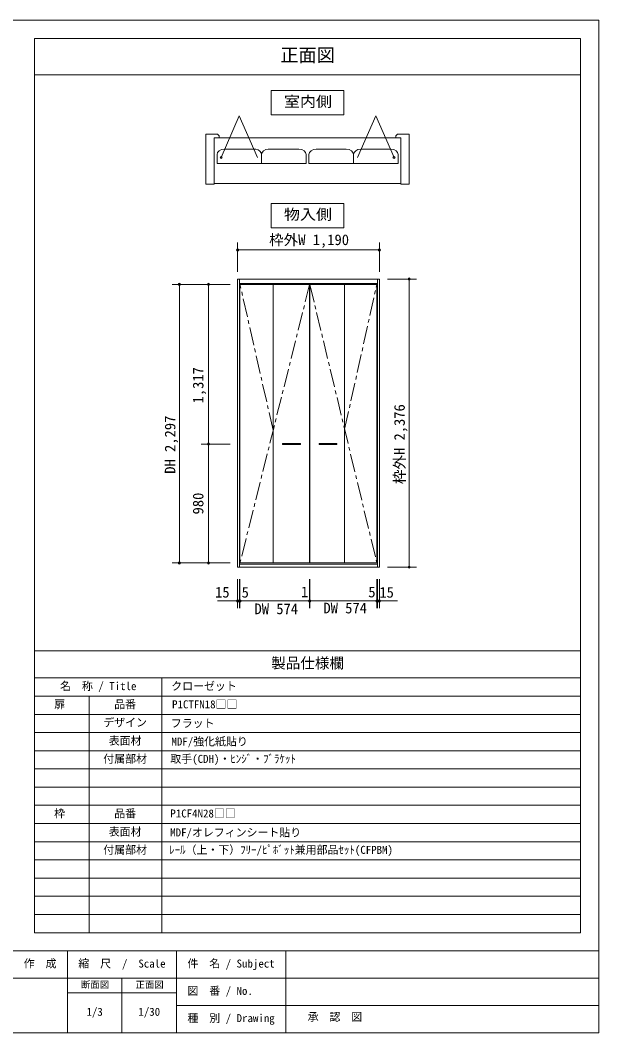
# Model space of a CAD drawing. Units: millimetres on the paper, enlarged 5 times, with parts at other scales. Extents: x -977 to 998, y -673 to 718.
# Drawn here: x 203 to 998, y -673 to 718 of the extents above; entities that cross this region are included whole.
import ezdxf
from ezdxf.enums import TextEntityAlignment as Align

# ---------------------------------------------------------------- set-up
doc = ezdxf.new("R2010")
doc.units = ezdxf.units.MM
doc.header["$LTSCALE"] = 5
doc.header["$PDMODE"] = 32
doc.header["$PDSIZE"] = 3
doc.linetypes.add('CHAIN1', pattern=[8, 5, -1, 1, -1])
doc.layers.add('0-0_0', color=7, linetype='Continuous', lineweight=18)
doc.layers.add('1-0_H-SYM', color=7, linetype='Continuous', lineweight=18)
doc.styles.add('ＭＳ ゴシック', font='')
doc.styles.get('ＭＳ ゴシック').set_extended_font_data('MS Gothic')

msp = doc.modelspace()

# ---------------------------------------------------------------- linework, layer by layer
at = {"layer": '0-0_0'}
for p, q in [((997.812, 718.383), (997.812, -672.867)), ((222.812, 693.383), (222.812, -535.367)), ((222.812, 693.383), (972.812, 693.383)), ((972.812, 693.383), (972.812, -535.367)), ((222.812, 643.383), (972.812, 643.383)), ((222.812, -147.867), (972.812, -147.867)), ((222.812, -185.367), (972.812, -185.367)), ((397.812, -185.367), (397.812, -535.367)), ((222.812, -210.367), (972.812, -210.367)), ((297.812, -210.367), (297.812, -535.367)), ((222.812, -235.367), (972.812, -235.367)), ((222.812, -260.367), (972.812, -260.367)), ((222.812, -285.367), (972.812, -285.367)), ((222.812, -310.367), (972.812, -310.367)), ((222.812, -335.367), (972.812, -335.367)), ((222.812, -360.367), (972.812, -360.367)), ((222.812, -385.367), (972.812, -385.367)), ((222.812, -410.367), (972.812, -410.367)), ((222.812, -435.367), (972.812, -435.367)), ((222.812, -460.367), (972.812, -460.367)), ((222.812, -485.367), (972.812, -485.367)), ((222.812, -510.367), (972.812, -510.367)), ((972.812, -535.367), (222.812, -535.367)), ((222.812, -535.367), (972.812, -535.367)), ((-977.188, -560.367), (997.812, -560.367)), ((267.812, -560.367), (267.812, -672.867)), ((417.812, -672.867), (417.812, -560.367)), ((567.812, -672.867), (567.812, -560.367)), ((997.812, -597.867), (-577.188, -597.867)), ((342.812, -597.867), (342.812, -672.867)), ((267.812, -617.867), (417.812, -617.867)), ((997.812, -635.367), (417.812, -635.367)), ((997.812, -672.867), (-977.188, -672.867))]:
    msp.add_line(p, q, dxfattribs=at)
msp.add_lwpolyline([(-977.188, -672.867), (-977.188, 718.383), (997.812, 718.383)], dxfattribs=at)
at = {"layer": '1-0_H-SYM', "color": 4, "lineweight": 9}
for p, q in [((479.064, 529.863), (504.045, 586.993)), ((529.025, 529.863), (504.045, 586.993)), ((666.6, 529.863), (691.58, 586.993)), ((716.56, 529.863), (691.58, 586.993)), ((501.632, 412.828), (501.632, 372.828)), ((696.466, 412.828), (696.466, 372.828)), ((501.299, 402.828), (696.632, 402.828)), ((747.397, 362.828), (707.397, 362.828)), ((737.397, -33.172), (737.397, 362.828)), ((411.632, 355.495), (491.632, 355.495)), ((421.632, 355.495), (421.632, -27.338)), ((461.632, -27.338), (461.632, 355.495)), ((451.632, 135.995), (491.632, 135.995)), ((411.632, -27.338), (491.632, -27.338)), ((747.397, -33.172), (707.397, -33.172)), ((501.632, -89.505), (501.632, -49.505)), ((504.132, -89.505), (504.132, -49.505)), ((504.966, -89.505), (504.966, -49.505)), ((600.632, -89.505), (600.632, -49.505)), ((600.799, -89.505), (600.799, -49.505)), ((693.132, -89.505), (693.132, -49.505)), ((693.966, -89.505), (693.966, -49.505)), ((696.466, -89.505), (696.466, -49.505)), ((473.966, -79.505), (721.521, -79.505))]:
    msp.add_line(p, q, dxfattribs=at)
at = {"layer": '1-0_H-SYM'}
for p, q in [((458.118, 493.128), (458.118, 562.018)), ((474.192, 562.018), (458.118, 562.018)), ((726.025, 556.66), (469.6, 556.66)), ((469.6, 493.128), (469.6, 556.66)), ((474.192, 562.018), (476.489, 559.722)), ((476.489, 559.722), (476.489, 556.66)), ((721.433, 562.018), (737.507, 562.018)), ((726.025, 493.128), (726.025, 556.66)), ((737.507, 493.128), (737.507, 562.018)), ((473.427, 521.449), (473.427, 533.696)), ((483.378, 541.351), (526.498, 541.351)), ((534.663, 521.449), (534.663, 533.696)), ((543.874, 541.33), (585.948, 541.33)), ((595.899, 533.696), (595.899, 521.449)), ((599.726, 521.449), (599.726, 533.696)), ((609.677, 541.351), (651.011, 541.351)), ((660.962, 521.449), (660.962, 533.696)), ((670.913, 541.351), (712.247, 541.351)), ((595.899, 521.449), (473.427, 521.449)), ((469.6, 493.128), (458.118, 493.128)), ((469.6, 493.893), (726.025, 493.893)), ((726.025, 493.128), (737.507, 493.128)), ((501.632, 362.828), (501.632, -33.172)), ((504.132, -33.172), (504.132, 362.828)), ((693.966, -33.172), (693.966, 362.828)), ((696.466, 362.828), (696.466, -33.172)), ((504.132, 356.828), (693.966, 356.828)), ((600.632, 355.495), (504.966, 355.495)), ((504.966, -27.338), (504.966, 355.495)), ((550.466, -27.338), (550.466, 355.495)), ((550.632, 355.495), (550.632, -27.338)), ((600.632, 355.495), (600.632, -27.338)), ((648.549, 355.495), (600.799, 355.495)), ((600.799, -27.338), (600.799, 355.495)), ((648.549, -27.338), (648.549, 355.495)), ((692.966, 355.495), (648.716, 355.495)), ((648.716, 355.495), (648.716, -27.338)), ((692.966, 355.495), (692.966, -27.338)), ((504.966, -27.338), (550.466, -27.338)), ((550.632, -27.338), (600.632, -27.338)), ((600.799, -27.338), (648.549, -27.338)), ((648.716, -27.338), (692.966, -27.338)), ((504.132, -29.172), (693.966, -29.172))]:
    msp.add_line(p, q, dxfattribs=at)
at = {"layer": '1-0_H-SYM', "lineweight": 20}
for p, q in [((501.632, 362.828), (696.466, 362.828)), ((563.382, 135.537), (563.382, 136.453)), ((563.632, 136.703), (587.632, 136.703)), ((563.632, 135.287), (587.632, 135.287)), ((587.882, 135.537), (587.882, 136.453)), ((613.549, 135.537), (613.549, 136.453)), ((613.799, 136.703), (637.799, 136.703)), ((613.799, 135.287), (637.799, 135.287)), ((638.049, 135.537), (638.049, 136.453)), ((501.632, -33.172), (696.466, -33.172))]:
    msp.add_line(p, q, dxfattribs=at)
at = {"layer": '1-0_H-SYM', "color": 4, "linetype": 'CHAIN1', "lineweight": 9}
for p, q in [((600.632, 355.495), (504.966, -27.338)), ((550.466, 154.976), (504.966, 355.495)), ((600.799, 355.495), (692.966, -27.338)), ((648.716, 156.463), (692.966, 355.495))]:
    msp.add_line(p, q, dxfattribs=at)
at = {"layer": '1-0_H-SYM'}
for points in [[(547.812, 588.313), (647.812, 588.313), (647.812, 621.646), (547.812, 621.646)], [(547.812, 433.159), (647.812, 433.159), (647.812, 466.492), (547.812, 466.492)]]:
    msp.add_lwpolyline(points, close=True, dxfattribs=at)
for points in [[(721.433, 562.018), (719.136, 559.722), (719.136, 556.66)], [(722.198, 533.696), (722.198, 521.449), (599.726, 521.449)]]:
    msp.add_lwpolyline(points, dxfattribs=at)
at = {"layer": '1-0_H-SYM', "lineweight": 20}
for centre, start, end in [((563.632, 136.453), 90, 180), ((563.632, 135.537), 180, 270), ((587.632, 136.453), 0, 90), ((587.632, 135.537), 270, 0), ((613.799, 136.453), 90, 180), ((613.799, 135.537), 180, 270), ((637.799, 136.453), 0, 90), ((637.799, 135.537), 270, 0)]:
    msp.add_arc(centre, 0.25, start, end, dxfattribs=at)
at = {"layer": '1-0_H-SYM'}
for centre, start_param, end_param in [((483.378, 533.696), 1.57079633, 3.14159265), ((524.712, 533.696), 6.28318531, 7.67351649), ((544.614, 533.696), 1.64515625, 3.14159265), ((585.948, 533.696), 6.28318531, 7.85398163), ((609.677, 533.696), 1.57079633, 3.14159265), ((651.011, 533.696), 6.28318531, 7.85398163), ((670.913, 533.696), 1.57079633, 3.14159265), ((712.247, 533.696), 6.28318531, 7.85398163)]:
    msp.add_ellipse(centre, major_axis=(9.951, 0), ratio=0.769231, start_param=start_param, end_param=end_param, dxfattribs=at)
for p in [(479.064, 529.863), (716.56, 529.863)]:
    msp.add_point(p, dxfattribs=at)
at = {"layer": '1-0_H-SYM', "color": 4}
for p in [(501.632, 402.828), (696.466, 402.828), (737.397, 362.828), (421.632, 355.495), (461.632, 355.495), (461.632, 135.995), (421.632, -27.338), (461.632, -27.338), (737.397, -33.172), (501.632, -79.505), (504.132, -79.505), (504.966, -79.505), (600.632, -79.505), (600.799, -79.505), (693.132, -79.505), (693.966, -79.505), (696.466, -79.505)]:
    msp.add_point(p, dxfattribs=at)

# ---------------------------------------------------------------- texts
at = {"layer": '0-0_0', "style": 'ＭＳ ゴシック'}
for s, height, p in [('正面図', 18.33, (560.312, 655.883)), ('製品仕様欄', 14.66, (547.812, -176.617)), ('名\u3000称 / Title', 11, (257.812, -205.367)), ('クローゼット', 11, (410.532, -205.367)), ('扉', 11, (249.687, -230.367)), ('品番', 11, (332.187, -230.367)), ('P1CTFN18□□', 11, (411.61, -230.367)), ('デザイン', 11, (317.187, -255.367)), ('フラット', 11, (409.886, -256.442)), ('表面材', 11, (324.687, -280.367)), ('MDF/強化紙貼り', 11, (410.748, -281.492)), ('付属部材', 11, (317.187, -305.367)), ('取手(CDH)・ﾋﾝｼﾞ・ﾌﾞﾗｹｯﾄ', 11, (409.276, -305.367)), ('枠', 11, (249.687, -380.367)), ('品番', 11, (332.187, -380.367)), ('P1CF4N28□□', 11, (409.276, -380.367)), ('表面材', 11, (324.687, -405.367)), ('MDF/オレフィンシート貼り', 11, (409.024, -406.492)), ('付属部材', 11, (317.187, -430.367)), ('ﾚｰﾙ（上・下）ﾌﾘｰ/ﾋﾟﾎﾞｯﾄ兼用部品ｾｯﾄ(CFPBM)', 11, (407.678, -430.367)), ('作\u3000成', 11, (207.812, -586.617)), ('縮\u3000尺\u3000/\u3000Scale', 11, (282.812, -586.617)), ('件\u3000名 / Subject', 11, (432.812, -586.617)), ('断面図', 9.164, (286.562, -614.117)), ('正面図', 9.164, (361.562, -614.117)), ('図\u3000番 / No.', 11, (432.733, -624.117)), ('1/3', 11, (294.062, -652.867)), ('1/30', 11, (365.312, -652.867)), ('種\u3000別 / Drawing', 11, (432.812, -661.617)), ('承\u3000認\u3000図', 11, (597.898, -659.832))]:
    msp.add_text(s, height=height, dxfattribs=at).set_placement(p, align=Align.BOTTOM_LEFT)
at = {"layer": '1-0_H-SYM', "style": 'ＭＳ ゴシック', "width": 1.1}
for s, p in [('室内側', (565.312, 594.979)), ('物入側', (565.312, 439.826))]:
    msp.add_text(s, height=14.66, dxfattribs=at).set_placement(p, align=Align.BOTTOM_LEFT)
at = {"layer": '1-0_H-SYM', "style": 'ＭＳ ゴシック'}
for s, p in [('枠外W 1,190', (544.925, 405.025)), ('15', (470.686, -79.227)), ('5', (507.181, -79.324)), ('1', (588.737, -78.792)), ('5', (681.184, -79.015)), ('15', (696.426, -79.434)), ('DW 574', (524.887, -102.103)), ('DW 574', (619.546, -101.005))]:
    msp.add_text(s, height=14.66, dxfattribs=at).set_placement(p, align=Align.BOTTOM_LEFT)
for s, p in [('1,317', (459.132, 191.912)), ('枠外H 2,376', (735.758, 80.995)), ('DH 2,297', (420.612, 95.245)), ('980', (459.132, 39.328))]:
    msp.add_text(s, height=14.66, rotation=90, dxfattribs=at).set_placement(p, align=Align.BOTTOM_LEFT)

doc.saveas('drawing.dxf')
